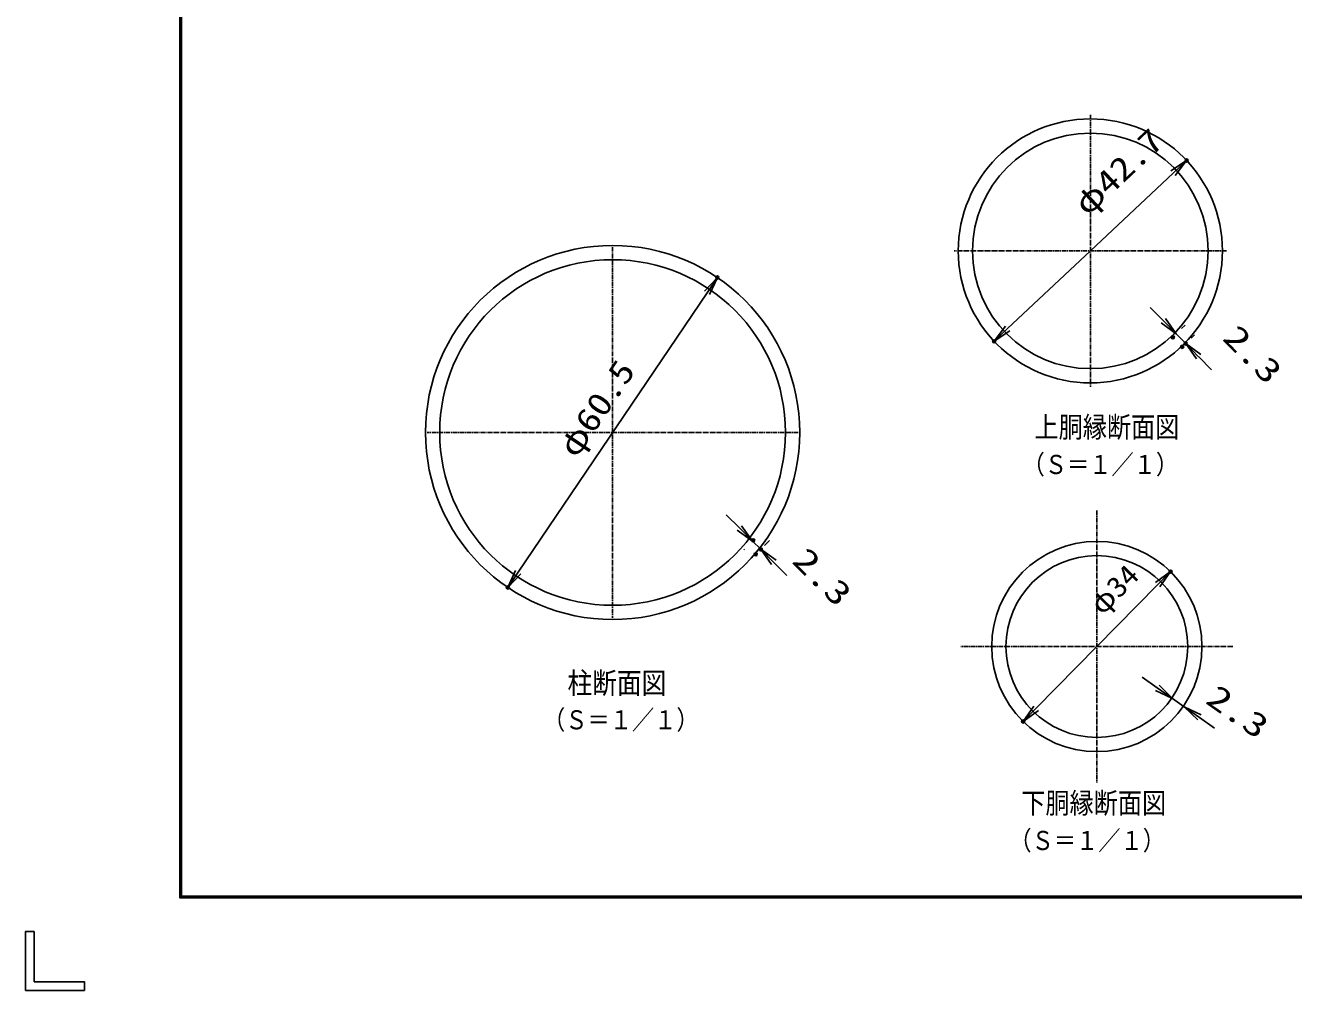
# Model space of a CAD drawing. Units: millimetres, scale not verified. Extents: x -2950 to 2950, y -2100 to 2100.
# Drawn here: x -2950 to -899, y -2100 to -539 of the extents above; entities that cross this region are included whole.
import ezdxf
from ezdxf.enums import TextEntityAlignment as Align

# ---------------------------------------------------------------- set-up
doc = ezdxf.new("R2010")
doc.units = ezdxf.units.MM
doc.header["$LTSCALE"] = 10
doc.header["$PDMODE"] = 32
doc.header["$PDSIZE"] = 5
doc.linetypes.add('USER1', pattern=[1.125, 0.75, -0.125, 0.125, -0.125])
for name, color, linetype, lineweight in [('0-1_1', 7, 'Continuous', 25), ('0-2_0', 7, 'Continuous', 25), ('0-4_EXTCNT-L', 2, 'Continuous', 25), ('0-6_WAKU', 7, 'Continuous', 25)]:
    doc.layers.add(name, color=color, linetype=linetype, lineweight=lineweight)
doc.layers.add('0-5_DEFPOINTS', color=7, linetype='Continuous')
doc.styles.add('ＭＳ ゴシック', font='')
doc.styles.get('ＭＳ ゴシック').set_extended_font_data('MS Gothic')

# ---------------------------------------------------------------- blocks, each defined once
blk = doc.blocks.new('DARROWS')
at = {"layer": '0-2_0', "color": 2}
blk.add_line((0, 0), (-9.991, 0), dxfattribs=at)
blk.add_lwpolyline([(-10, -1.667), (0, 0), (-10, 1.667)], dxfattribs=at)

msp = doc.modelspace()

# ---------------------------------------------------------------- linework, layer by layer
at = {"layer": '0-1_1', "color": 4, "linetype": 'USER1'}
for p, q in [((-1228.09, -683.41), (-1228.09, -1123.41)), ((-2000.47, -897.17), (-2000.47, -1497.17)), ((-1008.09, -903.41), (-1448.09, -903.41)), ((-1700.47, -1197.17), (-2300.47, -1197.17)), ((-1217.59, -1323.34), (-1217.58, -1763.34)), ((-997.59, -1543.34), (-1437.59, -1543.34))]:
    msp.add_line(p, q, dxfattribs=at)
at = {"layer": '0-1_1'}
for centre, radius in [((-1228.09, -903.41), 213.5), ((-1228.09, -903.41), 190.5), ((-1217.59, -1543.34), 170), ((-1217.59, -1543.34), 147)]:
    msp.add_circle(centre, radius, dxfattribs=at)
at = {"layer": '0-2_0', "color": 2}
for p, q in [((-1094.37, -777.74), (-1228.09, -903.41)), ((-1361.81, -1029.07), (-1228.09, -903.41)), ((-1847.86, -971.42), (-2153.08, -1422.93)), ((-1110.18, -1016.2), (-1131.17, -994.77)), ((-1089.19, -1037.63), (-1073.96, -1053.18)), ((-1052.96, -1074.61), (-1031.97, -1096.04)), ((-1795.6, -1351.49), (-1816.82, -1330.28)), ((-1774.39, -1372.71), (-1761.03, -1386.06)), ((-1739.82, -1407.28), (-1718.61, -1428.49)), ((-1119.46, -1443.48), (-1217.59, -1543.34)), ((-1315.71, -1643.19), (-1217.59, -1543.34)), ((-1119.84, -1610.07), (-1144.39, -1592.83)), ((-1095.29, -1627.32), (-1076.2, -1640.73)), ((-1051.65, -1657.98), (-1027.1, -1675.23))]:
    msp.add_line(p, q, dxfattribs=at)
at = {"layer": '0-2_0', "color": 1}
for p, q in [((-1080.51, -1029.14), (-1074.9, -1023.64)), ((-1065.28, -1044.69), (-1059.67, -1039.19)), ((-1754.94, -1379.97), (-1746.89, -1371.92)), ((-1787.3, -1385.62), (-1788.53, -1386.85))]:
    msp.add_line(p, q, dxfattribs=at)
at = {"layer": '0-4_EXTCNT-L', "color": 7}
for radius in [302.5, 279.5]:
    msp.add_circle((-2000.47, -1197.17), radius, dxfattribs=at)
at = {"layer": '0-5_DEFPOINTS'}
for p in [(-1072.51, -757.2), (-1831.06, -946.56), (-1094.8, -1043.13), (-1383.67, -1049.62), (-1079.57, -1058.68), (-1073.96, -1053.18), (-1773.16, -1371.47), (-1769.08, -1394.11), (-1761.03, -1386.06), (-1098.43, -1422.09), (-2169.89, -1447.78), (-1336.74, -1664.59)]:
    msp.add_point(p, dxfattribs=at)
at = {"layer": '0-6_WAKU'}
for p, q in [((-2698.59, -1948.51), (-2698.59, 1948.83)), ((-2935.6, -2004.34), (-2935.6, -2085.51)), ((-2854.42, -2099.84), (-2949.92, -2099.84))]:
    msp.add_line(p, q, dxfattribs=at)
msp.add_lwpolyline([(-2699.92, 1950.16), (2800.08, 1950.16), (2800.08, -1949.84), (-2699.92, -1949.84)], close=True, dxfattribs=at)
for points in [[(2798.74, 1948.83), (2798.74, -1948.51), (-2698.59, -1948.51)], [(2797.41, 1947.49), (2797.41, -1947.17), (-2697.26, -1947.17)], [(-2697.26, -1947.17), (-2697.26, 1947.49), (2797.41, 1947.49)], [(-2949.92, -2099.84), (-2949.92, -2004.34), (-2935.6, -2004.34)], [(-2935.6, -2085.51), (-2854.42, -2085.51), (-2854.42, -2099.84)]]:
    msp.add_lwpolyline(points, dxfattribs=at)

# ---------------------------------------------------------------- block references
at = {"layer": '0-2_0', "xscale": 3, "yscale": 3}
for p, rotation in [((-1072.51, -757.2), 43.22218), ((-1831.06, -946.56), 55.9414), ((-1089.19, -1037.63), 314.40761), ((-1383.67, -1049.62), 223.22218), ((-1073.96, -1053.18), 134.40761), ((-1774.39, -1372.71), 315), ((-1761.03, -1386.06), 135), ((-2169.89, -1447.78), 235.9414), ((-1098.43, -1422.09), 45.49922), ((-1095.29, -1627.32), 324.91053), ((-1336.74, -1664.59), 225.49922), ((-1076.2, -1640.73), 144.91053)]:
    msp.add_blockref('DARROWS', p, dxfattribs=dict(at, rotation=rotation))

# ---------------------------------------------------------------- texts
at = {"layer": '0-1_1', "color": 4, "style": 'ＭＳ ゴシック', "width": 0.85}
for s, height, p in [('上胴縁断面図', 33.65, (-1318.37, -1215.24)), ('（Ｓ＝１／１）', 31.01, (-1337.76, -1273.69)), ('柱断面図', 34.46, (-2073.47, -1629.81)), ('（Ｓ＝１／１）', 31.01, (-2112.97, -1686.64)), ('下胴縁断面図', 33.65, (-1339.69, -1823.36)), ('（Ｓ＝１／１）', 31.01, (-1359.08, -1881.8))]:
    msp.add_text(s, height=height, dxfattribs=at).set_placement(p, align=Align.BOTTOM_LEFT)
at = {"layer": '0-2_0', "color": 3, "style": 'ＭＳ ゴシック'}
for s, height, rotation, width, p in [('φ42.7', 38.48, 43.222, 1.2, (-1225.04, -857.3)), ('2.3', 38.49, 314.408, 1.35, (-1024.3, -1054.27)), ('φ60.5', 38.48, 55.941, 1.2, (-2049.55, -1247.28)), ('2.3', 38.49, 315, 1.35, (-1720.4, -1414.71)), ('φ34', 33.67, 45.499, 1.1, (-1201.48, -1501.38)), ('2.3', 38.49, 324.911, 1.35, (-1050.64, -1643.13))]:
    msp.add_text(s, height=height, rotation=rotation, dxfattribs=dict(at, width=width)).set_placement(p, align=Align.BOTTOM_LEFT)

doc.saveas('drawing.dxf')
